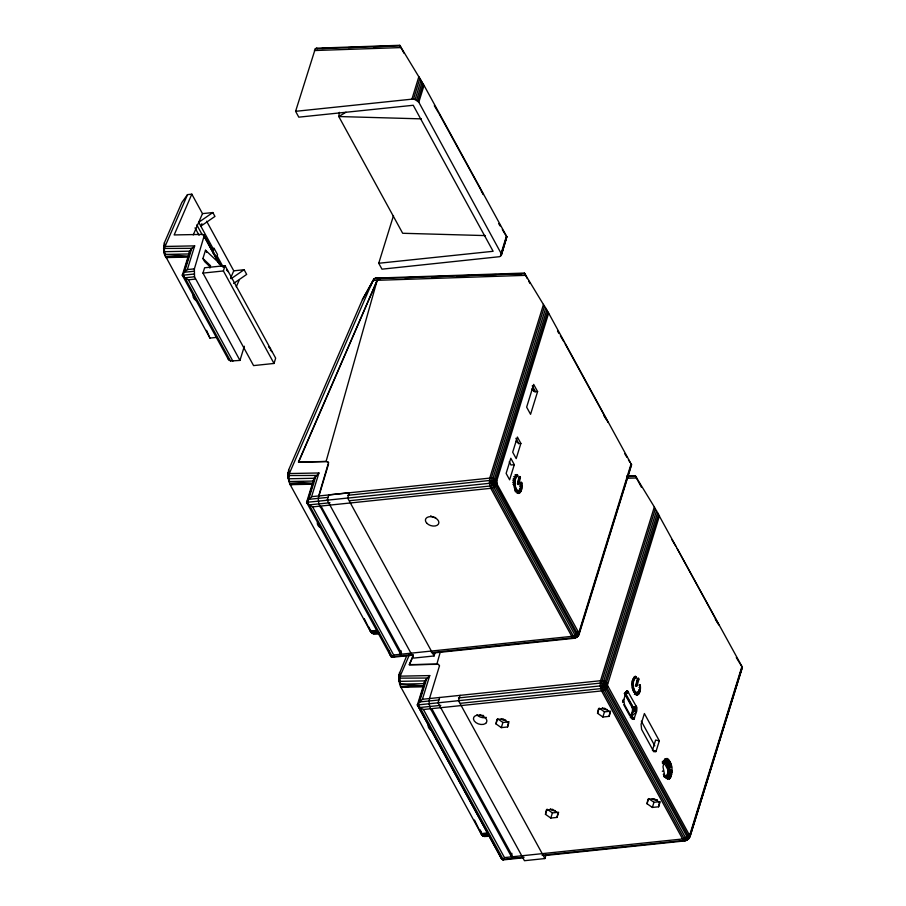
<?xml version="1.0" encoding="UTF-8"?>
<svg xmlns="http://www.w3.org/2000/svg" width="906" height="906" viewBox="0 0 906 906"><rect width="100%" height="100%" fill="white"/><g stroke="black" fill="none" stroke-linecap="round" stroke-linejoin="round"><path stroke-width="1.36" d="M665.661 762.376L670.168 761.878L666.669 764.211L668.062 765.083L671.289 765.128L667.552 767.28L668.888 769.953L668.707 773.112L667.394 776.385L665.4 777.099L667.394 776.385L670.213 778.061C673.26 772.127 672.773 762.558 667.043 758.503L665.457 758.832L662.864 762.433L665.457 758.832L664.766 760.972L663.475 761.097C667.948 760.44 668.594 766.748 668.888 769.953L667.869 770.666L667.563 773.769L666.08 776.748L669.511 778.741L670.213 778.061L667.19 775.038L671.686 774.279L667.79 772.286L671.98 770.757L667.552 767.28L666.669 764.211L664.211 761.176L665.491 761.165L667.869 758.877L665.661 762.376L667.529 763.713L670.791 763.418L667.167 765.672L671.663 766.963L667.79 768.968L667.869 770.666L671.912 772.58L667.563 773.769L670.825 777.065L667.948 775.559L666.691 776.046L669.511 778.741L667.088 778.696L663.905 775.434L666.272 777.994L663.905 775.434L665.502 776.974M518.787 491.177L516.952 490.112L515.423 486.839L514.178 486.964C515.469 495.186 523.883 489.399 521.143 483.34C522.581 479.784 522.989 496.024 516.964 493.057L519.716 492.796M518.209 492.921C513.385 488.957 512.422 479.897 516.194 474.903C518.594 473.645 517.745 477.836 515.514 476.715L514.053 478.923L513.668 484.212M515.423 486.839L515.016 479.965L516.76 476.59M638.073 694.528L635.933 694.913C641.448 696.386 640.95 682.83 639.511 685.072C641.323 689.104 636.578 696.839 634.2 689.828C632.445 685.627 632.796 679.976 636.057 677.201C634.585 674.857 633.271 679.783 631.958 681.856L633.373 681.708M216.761 337.372L209.943 338.085L164.586 254.45L163.612 248.448L164.394 242.797L181.857 202.468L187.531 194.62L191.823 194.167L202.48 213.635L193.25 234.914M373.306 633.804L378.697 633.656L373.306 633.804L370.724 631.901L289.705 483.827L287.882 475.548L288.652 469.886L362.445 299.58L374.087 278.788L375.424 278.119L524.393 273.068L548.662 313.148L631.573 464.789L579.217 633.928L577.824 636.397L574.166 638.288L432.547 653.09M489.5 836.306L484.11 836.419L481.528 834.505L400.509 686.431L398.787 675.072L406.737 655.729M517.734 493.158L520.237 490.225L520.474 482.638M164.382 248.878L164.586 254.45L189.331 256.251L165.436 256.738L163.612 248.448L191.8 248.335L194.665 245.877L165.062 246.455L164.382 248.878L163.714 245.379M525.865 275.333L372.989 280.464L289.331 473.544L288.844 481.539L313.589 483.34L289.705 483.827M409.682 654.121L400.146 676.159L399.659 684.143L423.023 685.853M515.514 476.715C517.167 476.783 516.409 473.657 514.948 475.027L516.194 474.903M623.668 700.576L625.831 692.41L627.586 691.052L636.658 707.099L636.488 711.89L633.86 719.217L632.864 719.307L630.316 716.737L632.343 718.9L624.619 704.959L623.668 700.576L622.581 701.301L623.713 701.765L622.705 702.478M517.711 482.683L519.013 476.737M520.384 477.96C519.41 470.248 515.808 496.194 520.384 477.96L519.138 478.096M638.741 679.693C637.767 671.992 634.166 697.926 638.741 679.693L637.337 679.84L635.559 685.593L636.963 685.446M501.335 255.13L506.828 236.738L424.031 85.379L399.761 45.3L316.375 48.188L315.254 48.867L295.594 111.325L298.799 117.157L413.227 105.277L493.124 251.29L378.742 263.261L381.97 269.173L499.659 256.681L501.335 255.13L506.828 236.738M662.161 762.003L663.418 761.618L664.755 759.511L662.988 766.816L664.789 775.683L663.283 774.29L664.177 774.154M631.12 463.838L579.217 631.493L579.217 633.928L577.824 636.397L575.616 637.869L573.317 636.012L492.32 487.994L490.95 483.136L491.312 478.119L544.563 306.081M633.588 708.311L636.544 707.416L632.195 707.416L636.261 706.182L632.467 708.141L632.524 710.655L630.383 717.224L636.488 711.89L632.524 710.655L636.725 708.594L632.467 708.141L624.71 693.815L628.583 692.15L624.947 694.166L633.43 707.767L633.566 710.542L630.803 717.292L632.864 719.307M579.217 631.493L577.802 635.661L576.873 636.963L575.82 636.578L493.849 487.349L492.604 482.966L492.943 478.436L545.718 308.017M626.771 475.967L635.208 475.673L654.336 506.952L741.935 666.442L690.032 834.098L687.677 839.568L684.981 840.893L544.766 855.547M339.388 112.355L338.787 116.534L402.672 233.272L485.276 235.594M227.859 358.516L230.509 361.018L239.954 360.418L194.53 276.783L194.382 268.856L204.28 235.458L202.616 234.394L174.167 234.937L191.823 194.167M578.572 632.388L497.122 484.28L496.771 480.803L495.718 479.852L492.943 478.436L489.738 478.119L318.674 495.99L328.55 462.547M439.489 665.785L429.478 698.605L429.104 703.792M635.536 676.295L634.551 676.635C630.78 681.629 631.742 690.689 636.567 694.664L637.949 693.203L638.877 689.851L640.282 689.704M318.244 498.402L328.572 463.883M689.375 834.992L607.405 685.174L659.477 515.752M495.978 723.905L496.884 719.534L503.113 718.877L508.447 722.603L507.541 726.974L501.312 727.631L495.978 723.905L497.575 718.752L502.909 722.467L509.138 721.822M545.469 814.335L546.363 809.964L552.603 809.307L557.926 813.033L557.031 817.416L550.803 818.061L545.469 814.335L547.065 809.183L552.4 812.909L558.628 812.252L557.031 817.416M597.541 713.282L598.447 708.911L604.676 708.265L609.998 711.98L609.104 716.363L602.875 717.008L597.541 713.282L599.138 708.13L604.472 711.856L610.701 711.199M647.031 803.724L647.926 799.352L654.166 798.696L659.489 802.422L658.594 806.793L652.365 807.45L647.031 803.724L648.628 798.571L653.962 802.286L660.191 801.64L658.594 806.793M440.327 651.878L436.862 664.132L409.365 664.857L413.295 655.774M228.742 360.09L182.31 275.277L189.773 251.177L191.8 248.335L184.394 272.253L182.446 274.846M190.792 249.762L183.363 273.759L183.51 275.843L184.96 277.791L188.369 279.807L232.887 361.166M193.963 271.256L184.394 272.253L187.327 269.592L194.665 245.877M210.373 267.044L204.631 261.63L202.933 258.516L205.492 250.226L223.465 267.168M202.967 273.091L204.609 267.78L225.039 265.651L275.662 358.142L274.02 363.453L253.578 365.594L202.967 273.091L223.397 270.951L225.039 265.651M212.763 252.751L214.11 248.369L211.325 248.663M209.852 268.097L210.577 265.73L202.933 258.516M216.172 258.991L217.531 254.609L214.11 248.369M239.954 360.418L244.337 346.262M295.594 111.325L411.902 99.162L418.889 76.568M411.902 99.162L413.464 99.173L419.931 78.301M501.46 254.054L418.81 102.219L415.107 99.558L421.086 80.249M416.567 100.226L422.173 82.118M417.791 101.155L423.159 83.839M418.81 102.219L424.031 85.379M378.742 263.261L393.498 215.605M577.745 631.618L574.789 635.265L571.788 636.363L393.668 654.993L392.049 656.929L390.984 656.59L306.579 502.366L314.042 478.266L318.935 472.977L289.331 473.544L288.652 469.886M315.05 476.85L307.621 500.848L307.78 502.932L309.229 504.88L312.638 506.896L393.668 654.993M306.715 501.935L311.585 496.681L318.935 472.977M327.225 500.18L328.867 494.88L349.308 492.739L347.666 498.04L434.076 655.955L413.634 658.096L327.225 500.18L347.666 498.04M501.267 252.91L506.477 236.058M500.712 256.036L506.692 236.704L502.32 229.592M401.086 650.735L400.259 653.407L401.539 653.271L321.46 506.918L320.18 507.054M425.865 679.455L418.436 703.464L418.583 705.536L420.033 707.484L423.442 709.5L504.483 857.597L502.853 859.534L501.799 859.205L500.474 856.827L417.383 704.981L424.857 680.87L429.738 675.582L400.146 676.159L399.467 672.501M434.076 655.955L434.903 653.305M543.521 304.348L489.738 478.119L489.353 483.294L490.78 488.323L571.788 636.363L574.166 638.288L576.692 637.235M417.519 704.54L422.4 699.285L429.738 675.582M546.816 309.897L494.45 479.036L494.166 482.807L495.208 486.465L576.952 635.355L578.572 635.208L578.855 632.218M547.79 311.607L495.718 479.852L495.48 482.683L496.284 485.412L577.031 632.977L578.334 634.087L579.376 632.762M496.771 480.803L548.662 313.148M439.682 697.484L438.04 702.784L524.449 860.7L544.891 858.56L546.114 854.585M514.314 464.653L509.625 479.806L506.126 473.419L510.814 458.266L514.314 464.653L510.995 465.005L509.24 461.8M520.882 443.43L516.194 458.595L512.694 452.196L517.383 437.043L520.882 443.43L518.81 443.646L516.126 441.12M537.598 391.573L530.565 414.314L526.646 407.145L533.679 384.404L537.598 391.573L534.381 391.596L531.72 389.093M460.123 695.344L458.481 700.655L544.891 858.56M501.312 727.631L502.909 722.467M507.541 726.974L508.742 723.113M631.459 464.506L578.572 634.925L577.496 635.627M511.901 853.339L511.075 856.011L512.354 855.876L432.264 709.523L430.984 709.658M550.803 818.061L552.4 812.909M654.336 506.952L600.542 680.723L600.168 685.91L601.584 690.927L682.603 838.979L684.981 840.893L688.639 839.001L690.021 836.544L742.388 667.405L741.935 666.442M655.378 508.685L602.116 680.723L601.754 685.74L603.124 690.598L684.121 838.616L686.431 840.474L690.021 836.544L742.274 667.122M656.533 510.633L603.747 681.04L603.407 685.57L604.653 689.953L685.604 837.869L687.677 839.568L689.375 837.529L742.139 667.076L736.295 657.552M657.62 512.502L605.265 681.64L604.97 685.412L606.023 689.07L687.767 837.959L689.387 837.812L689.659 834.822M658.605 514.212L606.522 682.467L606.284 685.287L607.088 688.016L688.549 836.487L689.681 836.385L690.032 834.098M602.875 717.008L604.472 711.856M609.104 716.363L610.304 712.49M659.319 740.814L656.001 751.538L653.826 751.742L641.607 729.409L641.074 724.268L644.393 713.543L659.319 740.814L655.616 740.066L652.445 750.315L656.001 751.538L653.419 751.006M652.365 807.45L653.962 802.286M424.404 685.955L423.985 683.656L424.857 680.87L399.286 681.38L398.697 678.152L426.873 678.039L419.467 701.957L438.878 699.976M184.303 277.157L182.752 276.058L182.593 274.405L183.386 275.152L194.009 274.042M308.561 504.246L307.021 503.147L306.851 501.494L307.644 502.241L328.119 500.157M607.405 685.174L418.459 704.857L417.666 704.098L417.394 704.97L501.799 859.205L503.294 859.885L523.725 857.744M578.255 632.275L575.82 636.578L572.943 637.835L431.324 652.637M689.07 834.879L686.623 839.194L683.747 840.451M187.531 194.62L165.062 246.455L164.394 242.797M230.532 278.255L233.759 270.815L206.625 221.223M236.273 286.794L239.025 280.441M413.17 655.548L409.24 664.63L438.447 664.325M201.902 223.691L200.826 226.172L214.96 216.421L212.831 212.548L202.48 213.635M370.486 286.217L374.087 278.788L524.846 273.703M688.56 834.233L685.604 837.869L682.603 838.979L504.483 857.597M374.087 278.788L362.445 299.58M662.999 762.535L664.143 760.496L662.864 762.433M624.608 694.177L626.159 691.64L624.608 694.177L625.831 692.41M665.457 758.832L664.064 761.119L662.784 761.368M624.189 693.554L625.491 693.498L627.065 690.938L624.981 693.543L625.978 694.053L633.226 707.303M375.424 278.119L380.939 278.47L378.221 278.708L377.156 280.441L298.425 462.026L326.035 461.482L328.572 462.604M624.981 693.543L626.578 691.142M183.386 275.152L182.752 276.058L182.593 274.405M307.644 502.241L307.021 503.147L306.851 501.494M418.459 704.857L417.836 705.763L419.376 706.85M624.947 694.166L627.586 691.052L625.491 693.498M497.122 484.28L493.849 487.349L490.78 488.323L312.638 506.896M607.926 686.884L604.653 689.953L601.584 690.927L423.442 709.5M625.74 693.713L628.107 691.459M518.662 490.656L517.541 491.312M636.861 692.41L634.517 692.626L632.796 689.976L634.2 689.828M662.331 771.38L663.294 770.61M622.728 700.247L623.747 699.443M669.466 760.587L666.907 762.569L668.685 759.579L666.216 761.708L664.947 761.606L667.043 758.503L664.766 760.972L663.475 761.097M496.726 483.272L489.874 486.035L349.659 500.701M607.53 685.876L600.678 688.639L460.475 703.305M212.831 212.548L198.708 222.31L213.023 248.448M231.087 278.742L244.122 269.728L246.681 274.405L233.646 283.419M346.001 112.219L338.787 116.534L421.403 118.867M392.049 656.929L394.665 656.51M404.235 655.514L401.879 655.718L400.724 654.245L318.799 503.872L309.229 504.88L392.321 656.725L413.091 654.551M502.241 859.432L503.849 859.556M515.038 858.118L512.683 858.322L511.539 856.85M378.244 278.765L379.58 278.097L392.219 278.142M485.446 835.74L484.11 836.419L489.512 836.261M662.422 763.543L663.283 763.282M633.43 707.767L636.658 707.099M665.4 777.099L666.748 776.884M172.706 256.851L165.889 257.564L188.38 257.111M187.327 269.592L194.382 268.856M233.759 270.815L244.122 269.728M194.53 276.783L184.96 277.791L230.509 361.018M188.369 279.807L195.436 279.071M294.246 484.234L290.158 484.665L312.638 484.2M515.933 474.699L517.179 474.563M516.273 474.959L517.53 474.835M311.585 496.681L318.652 495.944M516.454 475.593L517.7 475.469M516.409 476.239L517.654 476.114M513.668 476.726L514.925 476.601M516.114 476.556L517.36 476.42M514.948 477.168L516.194 477.032M328.063 497.371L308.663 499.342L316.069 475.424L287.882 475.548L288.844 481.539L313.182 481.041L314.042 478.266L288.482 478.776L287.882 475.548M347.689 495.322L489.308 480.52L496.579 481.867M514.461 477.904L515.707 477.768M519.206 477.383L520.452 477.258M514.053 478.923L515.299 478.787M512.989 479.104L514.246 478.968M513.77 480.101L515.016 479.965M512.807 480.746L514.053 480.61M347.745 498.107L496.59 482.57M513.611 481.414L514.857 481.279M512.762 482.49L514.008 482.366M513.577 482.796L514.823 482.672M520.18 482.4L521.426 482.275M519.931 482.683L521.72 482.502M330.033 502.751L318.81 503.929L318.233 498.345M520.678 483.362L521.924 483.226M512.875 484.28L514.914 484.087M517.36 483.838L518.606 483.702M519.897 483.464L521.143 483.34M519.999 484.903L521.244 484.778M513.861 485.616L515.106 485.48M520.814 485.752L522.06 485.627M519.976 486.341L521.222 486.205M514.597 488.221L515.842 488.085M520.678 488.108L521.924 487.972M515.118 489.331L516.363 489.206M519.534 488.923L520.78 488.798M520.497 489.206L521.743 489.081M515.707 490.237L516.952 490.112M519.138 489.92L520.384 489.795M514.687 490.735L515.933 490.599M520.237 490.225L521.482 490.089M516.318 490.871L517.564 490.735M516.93 491.222L519.376 490.984M515.412 491.845L516.658 491.72M519.75 491.448L520.995 491.324M519.161 492.354L520.406 492.218M377.089 630.361L370.26 631.063L377.292 630.927M388.765 650.372L389.671 654.223L390.984 656.59L392.491 657.28L412.921 655.14M410.509 686.272L400.973 687.269L423.453 686.816M634.472 676.714L635.887 676.567M422.4 699.285L600.542 680.723L603.747 681.04L607.575 683.407M634.642 677.348L636.057 677.201M634.596 677.994L636.012 677.847M634.313 678.3L635.718 678.152M633.713 678.469L635.117 678.322M633.147 678.922L634.562 678.775M637.212 678.481L638.628 678.334M632.66 679.647L634.064 679.5M637.405 679.138L638.809 678.99M458.504 697.926L600.123 683.124L607.394 684.472M632.252 680.666L633.656 680.519M631.81 683.158L633.215 683.011M631.776 684.551L633.181 684.404M440.837 705.366L420.033 707.484L503.124 859.33L523.906 857.155M631.856 685.967L633.271 685.819M638.877 685.117L640.282 684.97M635.299 685.933L636.703 685.785M633.475 687.224L632.06 687.371L632.377 688.719L633.781 688.571M639.013 687.507L640.429 687.36M633.317 691.085L634.721 690.938M638.696 690.961L640.1 690.814M633.906 691.991L635.31 691.844M638.436 691.969L639.84 691.822M634.517 692.626L635.921 692.478M635.129 692.977L637.733 692.728M635.74 693.056L637.156 692.909M637.949 693.203L639.353 693.056M634.37 694.37L635.785 694.223M637.348 694.109L638.764 693.962M632.671 709.602L636.782 709.783M634.619 717.948L630.644 716.714L633.566 710.542L636.703 710.904L632.648 709.002M487.892 832.965L481.075 833.679L488.108 833.543M542.128 855.253L684.687 840.383M390.984 656.59L393.045 656.952M501.799 859.205L503.294 859.885M182.31 275.288L183.465 275.186M306.568 502.377L307.734 502.275M418.538 704.879L417.383 704.981L417.836 705.763L417.666 704.098M321.789 48.482L334.348 48.041M348.3 47.554L360.86 47.123M373.419 46.682L387.372 46.195M315.254 48.867L400.203 45.934M404.891 277.7L417.564 277.259M431.641 276.76L444.314 276.319M456.986 275.877L469.659 275.435M483.736 274.948L496.409 274.507M509.081 274.065L521.754 273.623M627.201 476.601L635.661 476.318M314.405 50.543L401.222 47.565M626.85 478.277L636.669 477.949M364.28 618.639L370.724 631.901L377.757 631.765M376.013 633.113L378.753 633.056M368.855 627.031L371.924 633.373L378.685 633.237M423.985 683.656L399.659 684.143L398.697 678.152M423 685.978L400.509 686.431L400.237 683.905M474.506 820.043L481.528 834.505L488.56 834.369M480.282 830.904L482.739 835.978L489.5 835.853M370.724 631.901L378.787 632.218M481.528 834.505L488.255 834.766M663.939 776.725L669.511 778.741M636.567 694.664L637.337 694.766M413.464 99.173L415.107 99.558M668.888 769.953L671.98 770.757M316.375 48.188L317.598 48.63M668.39 774.46L671.323 775.796M630.803 717.292L633.373 719.421L631.312 717.246L634.291 718.718L631.686 716.612M501.358 858.412L502.502 859.137M328.187 462.037L327.712 461.845M665.321 776.838L664.596 776.295L667.926 779.058L666.046 777.031M631.312 717.246L633.86 719.217M226.455 269.999L228.459 271.879M268.55 346.907L270.543 348.799M270.248 350.033L272.253 351.913M391.686 656.533L392.491 657.28M632.467 708.141L633.713 709.5M631.573 464.789L630.757 463.578M607.53 421.505L608.051 422.298L565.118 343.827M718.345 624.109L718.866 624.902L677.178 548.606M481.403 191.359L483.419 194.53L439.229 113.941M603.804 415.571L606.046 419.127M715.366 619.364L717.597 622.932M498.64 223.556L500.112 225.968M624.755 453.736L626.963 457.371M628.436 459.784L629.908 462.196M434.314 105.708L438.527 112.763M557.541 331.12L558.945 333.476M560.35 335.832L563.872 341.709M671.867 539.614L675.921 546.431M404.008 53.25L399.761 45.3M527.337 278.618L524.393 273.068M528.651 281.03L529.965 283.431M641.437 487.247L635.208 475.673M532.252 385.82L535.525 391.8M532.524 388.21L534.381 391.596M515.888 438.323L518.81 443.646M641.312 721.153L654.812 745.831M663.588 761.867L668.311 770.508M623.724 704.687L629.647 715.525M217.078 255.877L223.182 267.021M203.918 234.948L221.143 266.273M204.416 236.092L219.931 264.439M223.397 270.951L274.02 363.453M203.352 234.575L219.682 264.416M438.515 664.449L439.512 665.842M204.314 236.794L219.15 263.906M196.783 224.858L202.219 234.79M195.028 227.87L199.071 235.277M205.492 250.226L206.636 252.298M511.539 856.861L430.509 708.764L429.093 703.736M206.545 330.35L209.943 338.085M480.225 829.885L482.739 835.978M370.418 629.715L371.924 633.373M399.206 681.255L399.897 683.022M288.391 478.64L289.433 481.301M499.874 854.256L500.474 856.827M398.787 675.072L399.455 678.583M287.972 472.468L288.652 475.978M163.612 248.448L164.213 251.687L189.773 251.177L188.912 253.952L164.586 254.45L164.122 251.551M197.349 301.268A7.146 4.598 17.2 0 1 193.612 294.439M435.605 517.598A6.92 4.451 17.2 0 1 430.633 515.82M320.045 527.473A7.146 4.598 17.2 0 1 317.406 522.637M505.718 720.123A3.228 2.084 17.2 0 1 501.312 718.956M555.197 810.553A3.228 2.084 17.2 0 1 550.384 808.832M657.337 799.647A3.228 2.084 17.2 0 1 652.354 798.775M607.28 709.511A3.228 2.084 17.2 0 1 602.467 707.779M483.589 715.468A3.567 2.299 17.2 0 1 481.799 715.31M480.916 715.004A3.567 2.299 17.2 0 1 480.135 714.551M486.341 717.405A6.92 4.451 17.2 0 1 476.907 714.891M432.422 730.972A7.146 4.598 17.2 0 1 428.685 724.143M377.156 280.441L326.058 461.528L298.55 462.253L377.156 280.441M486.386 722.66L485.503 723.532A6.92 4.451 17.2 0 1 474.189 720.87A6.92 4.451 17.2 0 1 479.897 715.196A6.92 4.451 17.2 0 1 486.386 722.66M426.783 523.204A6.92 4.451 17.2 0 0 438.357 524.212A6.92 4.451 17.2 0 0 431.279 516.68A6.92 4.451 17.2 0 0 426.783 523.204"/></g></svg>
